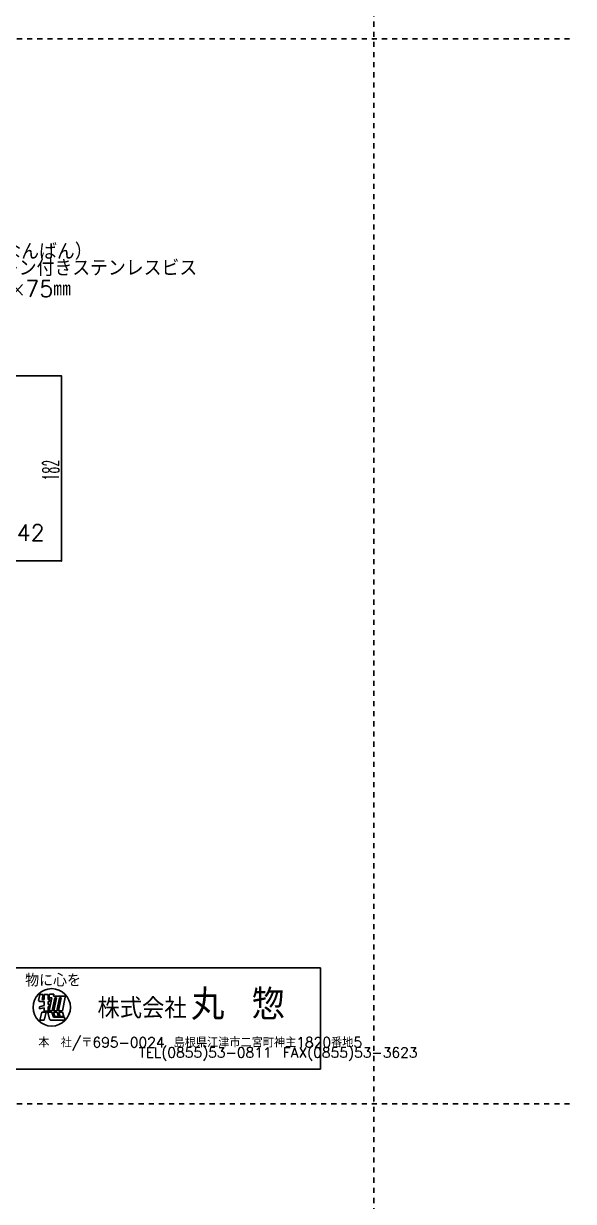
# Model space of a CAD drawing. Extents: x -1727 to 4652, y -2308 to 2357.
# Drawn here: x 4110 to 4652, y -1146 to 15 of the extents above; entities that cross this region are included whole.
import ezdxf

# ---------------------------------------------------------------- set-up
doc = ezdxf.new("R2010")
doc.units = 0
doc.header["$LTSCALE"] = 5
doc.linetypes.add('DOT', pattern=[2, 1, -1])
for name, color, linetype in [('0-0', 7, 'CONTINUOUS'), ('0-1', 7, 'CONTINUOUS'), ('0-2', 7, 'CONTINUOUS'), ('0-3', 7, 'CONTINUOUS'), ('0-4', 7, 'CONTINUOUS'), ('0-A', 7, 'CONTINUOUS')]:
    doc.layers.add(name, color=color, linetype=linetype)
doc.styles.get("Standard").update_dxf_attribs({"font": 'txt.shx', "bigfont": 'extfont.shx'})

msp = doc.modelspace()

# ---------------------------------------------------------------- linework, layer by layer
at = {"layer": '0-0', "color": 7, "linetype": 'CONTINUOUS'}
for p, q in [((4402.5819, -916.028), (3802.5819, -916.028)), ((4402.5819, -916.028), (4402.5819, -1016.028)), ((4124.2806, -948.0656), (4125.7584, -942.2497)), ((4124.2806, -948.0656), (4125.5764, -949.348)), ((4125.5764, -949.348), (4129.9359, -949.348)), ((4125.7584, -942.2497), (4129.1022, -942.2497)), ((4128.1184, -947.0859), (4129.1022, -942.2497)), ((4128.1184, -947.0859), (4129.9359, -947.0859)), ((4129.9359, -942.2497), (4133.7971, -942.2497)), ((4129.9359, -942.2497), (4129.9359, -947.0859)), ((4129.9359, -949.348), (4129.9359, -953.1077)), ((4133.7971, -947.0859), (4133.7971, -942.2497)), ((4133.7971, -947.0859), (4135.6129, -947.0859)), ((4133.7971, -949.348), (4135.6129, -949.348)), ((4133.7971, -952.1218), (4133.7971, -949.348)), ((4133.7971, -952.1218), (4135.3803, -951.7176)), ((4135.1617, -942.1113), (4134.43, -945.7079)), ((4134.43, -945.7079), (4137.4886, -945.7079)), ((4137.4886, -945.7079), (4134.9167, -958.35)), ((4135.3803, -951.7176), (4135.0562, -953.9862)), ((4135.1617, -942.1113), (4139.3891, -942.1113)), ((4135.6129, -947.0859), (4135.6129, -949.348)), ((4140.5618, -945.7079), (4137.9899, -958.35)), ((4139.3891, -942.1113), (4139.0489, -943.7838)), ((4139.0489, -943.7838), (4150.1996, -943.7838)), ((4142.2468, -945.7079), (4139.6749, -958.35)), ((4140.5618, -945.7079), (4142.2468, -945.7079)), ((4145.0933, -945.7079), (4142.5214, -958.35)), ((4146.7942, -945.7079), (4144.2223, -958.35)), ((4145.0933, -945.7079), (4146.7942, -945.7079)), ((4150.8409, -944.8674), (4148.098, -958.35)), ((4125.2294, -954.3093), (4129.9359, -953.1077)), ((4125.2294, -954.3093), (4125.2294, -956.4951)), ((4125.2294, -956.4951), (4129.9359, -955.2935)), ((4127.5487, -959.8528), (4125.7144, -967.592)), ((4127.5487, -959.8528), (4131.9586, -959.8528)), ((4129.7019, -958.7521), (4133.7971, -958.7521)), ((4129.9359, -955.2935), (4129.9359, -958.8301)), ((4131.9586, -959.8528), (4130.1243, -967.592)), ((4133.4903, -959.8528), (4137.5883, -959.8528)), ((4133.4903, -959.8528), (4135.4026, -966.548)), ((4133.7971, -954.3076), (4135.0562, -953.9862)), ((4133.7971, -958.7521), (4133.7971, -954.3076)), ((4134.9167, -958.35), (4137.9899, -958.35)), ((4137.5883, -959.8528), (4139.0651, -964.5683)), ((4139.1523, -959.8528), (4142.739, -959.8528)), ((4139.1523, -959.8528), (4140.415, -963.8843)), ((4139.6749, -958.35), (4142.5214, -958.35)), ((4140.415, -963.8843), (4144.0016, -963.8843)), ((4142.739, -959.8528), (4144.0016, -963.8843)), ((4144.2223, -958.35), (4148.098, -958.35)), ((4144.5226, -959.8528), (4147.9693, -959.8528)), ((4144.5226, -959.8528), (4145.7852, -963.8843)), ((4145.7852, -963.8843), (4149.2319, -963.8843)), ((4147.9693, -959.8528), (4149.2319, -963.8843)), ((4130.1243, -967.592), (4125.7144, -967.592)), ((4138.0539, -967.7719), (4150.4155, -967.7719)), ((4139.0651, -964.5683), (4150.0771, -964.5683)), ((4150.0771, -964.5683), (4150.4155, -967.7719)), ((3802.5819, -1016.028), (4402.5819, -1016.028))]:
    msp.add_line(p, q, dxfattribs=at)
msp.add_circle((4137.437, -954.9727), 18.4473, dxfattribs=at)
for centre, radius, start, end in [((4149.3073, -945.0434), 1.5436, 6.5455, 54.6882), ((4137.7044, -965.0454), 2.7488, 213.1353, 277.3045)]:
    msp.add_arc(centre, radius, start, end, dxfattribs=at)
at = {"layer": '0-2', "color": 7}
for p in [(4455, 0), (4455, -1050), (4455, -1050)]:
    msp.add_point(p, dxfattribs=at)
at = {"layer": '0-4', "color": 7, "linetype": 'CONTINUOUS'}
for p, q in [((4039.4904, -332.3298), (4146.9534, -332.3298)), ((4146.9534, -332.3298), (4146.9534, -514.6874)), ((4039.4904, -514.6874), (4146.9534, -514.6874))]:
    msp.add_line(p, q, dxfattribs=at)
at = {"layer": '0-4', "color": 7}
for p in [(4146.9534, -332.3298), (4146.9534, -514.6874)]:
    msp.add_point(p, dxfattribs=at)
at = {"layer": '0-A', "color": 7, "linetype": 'DOT'}
for p, q in [((4455, -2307.9224), (4455, 2352.946)), ((-1726.8095, 0), (4652.0253, 0)), ((-1726.8095, -1050), (4652.0253, -1050))]:
    msp.add_line(p, q, dxfattribs=at)

# ---------------------------------------------------------------- texts
at = {"layer": '0-0', "color": 7}
for s, height, p in [('物に心を', 12.5, (4111.2688, -934.5758)), ('丸 惣', 30, (4274.8322, -967.389)), ('株式会社', 20, (4182.5109, -965.9267)), ('本\u3000社/〒695-0024 島根県江津市二宮町神主1820番地5  ', 10, (4124.2036, -994.4826)), ('\u3000\u3000\u3000\u3000\u3000\u3000\u3000\u3000\u3000TEL(0855)53-0811\u3000FAX(0855)53-3623', 10, (4124.2036, -1004.4826))]:
    msp.add_text(s, height=height, dxfattribs=at).set_placement(p)
at = {"layer": '0-1', "color": 7}
msp.add_text('シルガード（なんばん）', height=16, dxfattribs=at).set_placement((3984.1654, -217.6004))
at = {"layer": '0-3', "color": 7}
for s, p in [('シルガード（なんばん）', (3984.1654, -217.6004)), ('パッキン付きステンレスビス', (4052.1281, -233.8415)), ('φ4.0×75㎜', (4046.9943, -254.2939)), ('棟木42ｘ42', (4022.6517, -494.8451))]:
    msp.add_text(s, height=16, dxfattribs=at).set_placement(p)
at = {"layer": '0-4', "color": 7, "width": 0.5}
msp.add_text('182', height=16, rotation=90, dxfattribs=at).set_placement((4144.4534, -435.5086))

doc.saveas('drawing.dxf')
